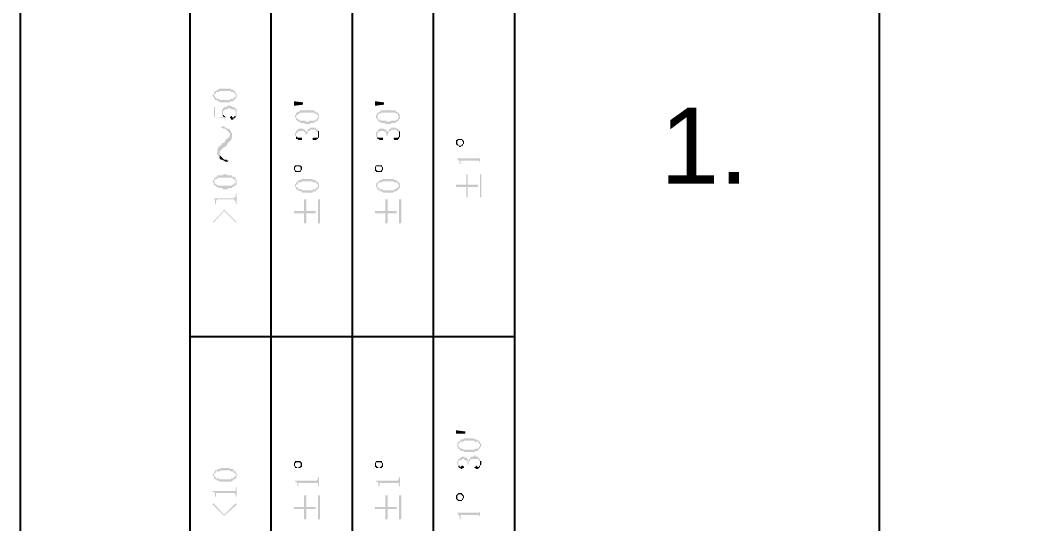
# Model space of a CAD drawing. Header units: millimetres. Extents: x 7018 to 13530, y 4187 to 5692.
# Drawn here: x 7018 to 7057.53, y 4761.68 to 4781.59 of the extents above; entities that cross this region are included whole.
import ezdxf

# ---------------------------------------------------------------- set-up
doc = ezdxf.new("R2010")
doc.units = ezdxf.units.MM
doc.styles.get("Standard").update_dxf_attribs({"font": 'arial.ttf'})

msp = doc.modelspace()

# ---------------------------------------------------------------- hatches: boundary and pattern name
at = {"transparency": 33554559}
for points in [[(7025.611, 4778.606), (7025.611, 4778.561), (7025.656, 4778.561), (7025.656, 4778.515), (7025.656, 4778.47), (7025.656, 4778.606), (7025.656, 4778.651), (7025.701, 4778.651), (7025.701, 4778.696), (7025.746, 4778.696), (7025.746, 4778.741), (7025.836, 4778.741), (7025.881, 4778.786), (7026.333, 4778.786), (7026.333, 4778.741), (7026.423, 4778.741), (7026.468, 4778.696), (7026.513, 4778.696), (7026.513, 4778.651), (7026.513, 4778.606), (7026.513, 4778.741), (7026.513, 4778.741), (7026.468, 4778.786), (7026.423, 4778.786), (7026.423, 4778.831), (7026.333, 4778.831), (7026.333, 4778.877), (7025.881, 4778.877), (7025.836, 4778.831), (7025.791, 4778.831), (7025.746, 4778.786), (7025.701, 4778.786), (7025.701, 4778.741), (7025.656, 4778.741), (7025.656, 4778.696), (7025.656, 4778.651), (7025.611, 4778.651)], [(7025.656, 4778.47), (7025.701, 4778.47), (7025.701, 4778.425), (7025.791, 4778.425), (7025.791, 4778.38), (7025.881, 4778.38), (7025.881, 4778.335), (7026.288, 4778.335), (7026.288, 4778.38), (7026.423, 4778.38), (7026.423, 4778.425), (7026.468, 4778.425), (7026.513, 4778.47), (7026.513, 4778.515), (7026.558, 4778.515), (7026.558, 4778.561), (7026.558, 4778.606), (7026.558, 4778.651), (7026.558, 4778.696), (7026.513, 4778.696), (7026.513, 4778.741), (7026.513, 4778.606), (7026.513, 4778.561), (7026.513, 4778.561), (7026.468, 4778.515), (7026.423, 4778.515), (7026.423, 4778.47), (7026.288, 4778.47), (7026.288, 4778.425), (7025.881, 4778.425), (7025.881, 4778.47), (7025.791, 4778.47), (7025.746, 4778.515), (7025.701, 4778.515), (7025.701, 4778.561), (7025.701, 4778.561), (7025.656, 4778.606), (7025.656, 4778.606)], [(7025.656, 4778.154), (7025.656, 4777.748), (7026.107, 4777.703), (7026.152, 4777.748), (7026.107, 4777.748), (7026.107, 4777.793), (7026.062, 4777.748), (7025.701, 4777.748), (7025.701, 4778.154)], [(7025.972, 4777.974), (7025.972, 4777.884), (7025.972, 4777.839), (7025.972, 4777.839), (7026.017, 4777.793), (7026.017, 4777.929), (7026.017, 4777.974), (7026.017, 4777.974), (7026.062, 4778.019), (7026.062, 4778.019), (7026.107, 4778.064), (7026.197, 4778.064), (7026.243, 4778.109), (7026.288, 4778.109), (7026.333, 4778.064), (7026.468, 4778.064), (7026.468, 4778.019), (7026.513, 4778.019), (7026.513, 4777.974), (7026.513, 4777.929), (7026.513, 4777.793), (7026.558, 4777.793), (7026.558, 4777.839), (7026.558, 4777.929), (7026.558, 4777.974), (7026.558, 4778.064), (7026.513, 4778.064), (7026.513, 4778.109), (7026.468, 4778.109), (7026.468, 4778.154), (7026.378, 4778.154), (7026.333, 4778.2), (7026.197, 4778.2), (7026.152, 4778.154), (7026.062, 4778.154), (7026.062, 4778.109), (7026.017, 4778.109), (7026.017, 4778.064), (7025.972, 4778.064), (7025.972, 4778.019)], [(7028.815, 4778.38), (7029.176, 4778.335), (7029.176, 4778.245), (7028.815, 4778.2)], [(7032.019, 4778.38), (7032.381, 4778.335), (7032.381, 4778.245), (7032.019, 4778.2)], [(7026.017, 4777.793), (7026.017, 4777.793), (7026.062, 4777.748), (7026.062, 4777.748), (7026.107, 4777.793), (7026.062, 4777.793), (7026.062, 4777.839), (7026.017, 4777.839), (7026.017, 4777.884), (7026.017, 4777.929)], [(7026.288, 4777.748), (7026.288, 4777.703), (7026.333, 4777.703), (7026.333, 4777.658), (7026.423, 4777.658), (7026.423, 4777.703), (7026.468, 4777.703), (7026.513, 4777.748), (7026.513, 4777.929), (7026.513, 4777.839), (7026.513, 4777.793), (7026.468, 4777.793), (7026.468, 4777.748), (7026.378, 4777.748), (7026.378, 4777.793), (7026.333, 4777.793)], [(7028.86, 4777.748), (7028.86, 4777.748), (7028.905, 4777.703), (7028.905, 4777.658), (7028.905, 4777.793), (7028.905, 4777.793), (7028.95, 4777.839), (7028.95, 4777.839), (7028.996, 4777.884), (7029.041, 4777.884), (7029.041, 4777.929), (7029.627, 4777.929), (7029.627, 4777.884), (7029.718, 4777.884), (7029.718, 4777.839), (7029.763, 4777.839), (7029.763, 4777.793), (7029.763, 4777.748), (7029.763, 4777.929), (7029.718, 4777.929), (7029.673, 4777.974), (7029.627, 4777.974), (7029.627, 4778.019), (7029.357, 4778.019), (7029.357, 4778.064), (7029.357, 4778.064), (7029.312, 4778.019), (7029.041, 4778.019), (7029.041, 4777.974), (7028.996, 4777.974), (7028.95, 4777.929), (7028.905, 4777.929), (7028.905, 4777.884), (7028.905, 4777.839), (7028.86, 4777.839), (7028.86, 4777.793)], [(7028.905, 4777.658), (7028.95, 4777.613), (7028.95, 4777.613), (7028.996, 4777.568), (7029.041, 4777.568), (7029.086, 4777.523), (7029.221, 4777.523), (7029.266, 4777.477), (7029.447, 4777.477), (7029.492, 4777.523), (7029.627, 4777.523), (7029.627, 4777.568), (7029.673, 4777.568), (7029.718, 4777.613), (7029.763, 4777.613), (7029.763, 4777.658), (7029.763, 4777.658), (7029.808, 4777.703), (7029.808, 4777.748), (7029.808, 4777.793), (7029.808, 4777.839), (7029.808, 4777.839), (7029.763, 4777.884), (7029.763, 4777.748), (7029.763, 4777.703), (7029.718, 4777.703), (7029.718, 4777.658), (7029.673, 4777.658), (7029.627, 4777.613), (7029.447, 4777.613), (7029.402, 4777.568), (7029.266, 4777.568), (7029.266, 4777.613), (7029.041, 4777.613), (7029.041, 4777.658), (7028.996, 4777.658), (7028.95, 4777.703), (7028.95, 4777.703), (7028.905, 4777.748), (7028.905, 4777.748)], [(7032.065, 4777.748), (7032.065, 4777.703), (7032.11, 4777.703), (7032.11, 4777.658), (7032.11, 4777.793), (7032.11, 4777.839), (7032.155, 4777.839), (7032.155, 4777.884), (7032.245, 4777.884), (7032.245, 4777.929), (7032.832, 4777.929), (7032.832, 4777.884), (7032.922, 4777.884), (7032.922, 4777.839), (7032.922, 4777.839), (7032.967, 4777.793), (7032.967, 4777.748), (7032.967, 4777.929), (7032.922, 4777.929), (7032.877, 4777.974), (7032.832, 4777.974), (7032.832, 4778.019), (7032.561, 4778.019), (7032.516, 4778.064), (7032.516, 4778.019), (7032.245, 4778.019), (7032.245, 4777.974), (7032.2, 4777.974), (7032.155, 4777.929), (7032.11, 4777.929), (7032.11, 4777.884), (7032.11, 4777.884), (7032.065, 4777.839), (7032.065, 4777.793)], [(7032.11, 4777.658), (7032.155, 4777.613), (7032.155, 4777.568), (7032.245, 4777.568), (7032.245, 4777.523), (7032.426, 4777.523), (7032.426, 4777.477), (7032.651, 4777.477), (7032.651, 4777.523), (7032.832, 4777.523), (7032.832, 4777.568), (7032.877, 4777.568), (7032.922, 4777.613), (7032.967, 4777.613), (7032.967, 4777.658), (7032.967, 4777.658), (7033.012, 4777.703), (7033.012, 4777.748), (7033.012, 4777.793), (7033.012, 4777.839), (7033.012, 4777.839), (7032.967, 4777.884), (7032.967, 4777.748), (7032.967, 4777.748), (7032.922, 4777.703), (7032.922, 4777.658), (7032.832, 4777.658), (7032.832, 4777.613), (7032.651, 4777.613), (7032.606, 4777.568), (7032.471, 4777.568), (7032.471, 4777.613), (7032.245, 4777.613), (7032.245, 4777.658), (7032.155, 4777.658), (7032.155, 4777.703), (7032.155, 4777.703), (7032.11, 4777.748), (7032.11, 4777.748)], [(7025.927, 4777.342), (7025.972, 4777.342), (7026.017, 4777.297), (7026.107, 4777.297), (7026.152, 4777.252), (7026.197, 4777.207), (7026.197, 4777.207), (7026.243, 4777.162), (7026.288, 4777.116), (7026.288, 4776.8), (7026.288, 4776.8), (7026.333, 4776.846), (7026.378, 4776.936), (7026.378, 4777.116), (7026.333, 4777.162), (7026.288, 4777.252), (7026.288, 4777.252), (7026.243, 4777.297), (7026.197, 4777.297), (7026.107, 4777.342), (7026.062, 4777.387), (7025.972, 4777.387)], [(7028.86, 4777.071), (7028.86, 4777.026), (7028.86, 4777.026), (7028.905, 4776.981), (7028.905, 4776.936), (7028.905, 4777.071), (7028.905, 4777.116), (7028.95, 4777.116), (7028.95, 4777.162), (7028.95, 4777.162), (7028.996, 4777.207), (7029.221, 4777.207), (7029.221, 4777.162), (7029.266, 4777.162), (7029.266, 4777.116), (7029.266, 4777.071), (7029.312, 4777.071), (7029.312, 4777.026), (7029.312, 4777.071), (7029.357, 4777.116), (7029.357, 4777.162), (7029.357, 4777.207), (7029.447, 4777.207), (7029.447, 4777.252), (7029.673, 4777.252), (7029.673, 4777.207), (7029.718, 4777.207), (7029.718, 4777.162), (7029.763, 4777.162), (7029.763, 4777.116), (7029.763, 4777.071), (7029.763, 4777.252), (7029.718, 4777.252), (7029.718, 4777.297), (7029.673, 4777.297), (7029.673, 4777.342), (7029.447, 4777.342), (7029.447, 4777.297), (7029.402, 4777.297), (7029.357, 4777.252), (7029.357, 4777.207), (7029.312, 4777.207), (7029.312, 4777.162), (7029.312, 4777.162), (7029.266, 4777.207), (7029.266, 4777.252), (7029.221, 4777.252), (7029.176, 4777.297), (7028.996, 4777.297), (7028.95, 4777.252), (7028.95, 4777.252), (7028.905, 4777.207), (7028.905, 4777.162), (7028.905, 4777.162), (7028.86, 4777.116), (7028.86, 4777.116)], [(7032.065, 4777.071), (7032.065, 4777.026), (7032.065, 4776.981), (7032.11, 4776.936), (7032.11, 4777.071), (7032.11, 4777.116), (7032.11, 4777.116), (7032.155, 4777.162), (7032.155, 4777.162), (7032.2, 4777.207), (7032.381, 4777.207), (7032.426, 4777.162), (7032.426, 4777.162), (7032.471, 4777.116), (7032.471, 4777.071), (7032.471, 4777.026), (7032.516, 4777.026), (7032.516, 4777.116), (7032.561, 4777.116), (7032.561, 4777.162), (7032.561, 4777.207), (7032.651, 4777.207), (7032.651, 4777.252), (7032.877, 4777.252), (7032.877, 4777.207), (7032.922, 4777.207), (7032.922, 4777.162), (7032.967, 4777.162), (7032.967, 4777.116), (7032.967, 4777.071), (7032.967, 4777.252), (7032.922, 4777.252), (7032.922, 4777.297), (7032.877, 4777.297), (7032.832, 4777.342), (7032.651, 4777.342), (7032.651, 4777.297), (7032.606, 4777.297), (7032.561, 4777.252), (7032.561, 4777.207), (7032.516, 4777.207), (7032.516, 4777.162), (7032.516, 4777.162), (7032.471, 4777.207), (7032.471, 4777.252), (7032.426, 4777.252), (7032.381, 4777.297), (7032.2, 4777.297), (7032.155, 4777.252), (7032.155, 4777.252), (7032.11, 4777.207), (7032.11, 4777.162), (7032.065, 4777.162), (7032.065, 4777.116), (7032.065, 4777.116)], [(7025.791, 4776.349), (7025.791, 4776.259), (7025.836, 4776.214), (7025.881, 4776.169), (7025.881, 4776.394), (7025.927, 4776.439), (7025.972, 4776.485), (7026.017, 4776.53), (7026.062, 4776.575), (7026.107, 4776.575), (7026.152, 4776.62), (7026.197, 4776.71), (7026.197, 4776.71), (7026.243, 4776.755), (7026.288, 4776.8), (7026.288, 4777.071), (7026.288, 4777.026), (7026.243, 4776.936), (7026.197, 4776.936), (7026.152, 4776.891), (7026.107, 4776.846), (7026.107, 4776.8), (7026.062, 4776.755), (7025.972, 4776.71), (7025.972, 4776.71), (7025.927, 4776.62), (7025.881, 4776.62), (7025.836, 4776.575), (7025.836, 4776.53), (7025.791, 4776.485), (7025.791, 4776.439)], [(7028.905, 4776.936), (7028.905, 4776.891), (7028.95, 4776.891), (7028.996, 4776.846), (7029.131, 4776.846), (7029.131, 4776.891), (7029.131, 4776.936), (7028.95, 4776.936), (7028.95, 4776.981), (7028.905, 4776.981), (7028.905, 4777.071)], [(7029.537, 4776.891), (7029.537, 4776.891), (7029.582, 4776.846), (7029.718, 4776.846), (7029.718, 4776.891), (7029.763, 4776.891), (7029.763, 4776.936), (7029.808, 4776.936), (7029.808, 4777.026), (7029.808, 4777.071), (7029.808, 4777.116), (7029.808, 4777.207), (7029.763, 4777.207), (7029.763, 4777.026), (7029.763, 4776.981), (7029.763, 4776.936), (7029.582, 4776.936)], [(7032.11, 4776.936), (7032.11, 4776.891), (7032.155, 4776.891), (7032.2, 4776.846), (7032.335, 4776.846), (7032.335, 4776.891), (7032.335, 4776.936), (7032.155, 4776.936), (7032.11, 4776.981), (7032.11, 4777.071)], [(7032.742, 4776.891), (7032.742, 4776.891), (7032.787, 4776.846), (7032.922, 4776.846), (7032.922, 4776.891), (7032.967, 4776.891), (7032.967, 4776.936), (7032.967, 4776.936), (7033.012, 4776.981), (7033.012, 4777.026), (7033.012, 4777.071), (7033.012, 4777.116), (7033.012, 4777.162), (7032.967, 4777.207), (7032.967, 4777.026), (7032.967, 4776.981), (7032.967, 4776.981), (7032.922, 4776.936), (7032.787, 4776.936)], [(7035.224, 4776.755), (7035.224, 4776.71), (7035.224, 4776.665), (7035.269, 4776.665), (7035.269, 4776.755), (7035.269, 4776.8), (7035.269, 4776.8), (7035.314, 4776.846), (7035.449, 4776.846), (7035.449, 4776.8), (7035.495, 4776.8), (7035.495, 4776.62), (7035.495, 4776.665), (7035.495, 4776.665), (7035.54, 4776.71), (7035.54, 4776.755), (7035.54, 4776.8), (7035.495, 4776.846), (7035.495, 4776.846), (7035.449, 4776.891), (7035.269, 4776.891), (7035.269, 4776.846), (7035.224, 4776.846), (7035.224, 4776.8), (7035.224, 4776.8)], [(7035.269, 4776.665), (7035.269, 4776.62), (7035.314, 4776.62), (7035.359, 4776.575), (7035.404, 4776.575), (7035.449, 4776.62), (7035.495, 4776.62), (7035.495, 4776.755), (7035.495, 4776.71), (7035.495, 4776.71), (7035.449, 4776.665), (7035.449, 4776.665), (7035.404, 4776.62), (7035.314, 4776.62), (7035.314, 4776.665), (7035.314, 4776.665), (7035.269, 4776.71), (7035.269, 4776.755), (7035.269, 4776.755)], [(7025.881, 4776.169), (7025.881, 4776.123), (7025.927, 4776.078), (7025.972, 4776.078), (7026.062, 4776.033), (7026.107, 4775.988), (7026.197, 4775.988), (7026.243, 4776.033), (7026.197, 4776.033), (7026.152, 4776.078), (7026.062, 4776.078), (7026.017, 4776.123), (7025.972, 4776.169), (7025.972, 4776.169), (7025.927, 4776.214), (7025.881, 4776.259), (7025.881, 4776.304)], [(7035.269, 4776.123), (7035.269, 4776.078), (7035.314, 4776.078), (7035.314, 4776.033), (7035.359, 4776.033), (7035.359, 4775.943), (7035.359, 4775.898), (7035.404, 4775.898), (7035.404, 4775.988), (7035.404, 4776.033), (7036.126, 4776.033), (7036.126, 4775.988), (7036.172, 4775.988), (7036.172, 4775.943), (7036.172, 4775.898), (7036.172, 4776.259), (7036.172, 4776.214), (7036.172, 4776.169), (7036.126, 4776.123), (7036.081, 4776.123)], [(7028.815, 4775.717), (7028.815, 4775.672), (7028.815, 4775.672), (7028.86, 4775.627), (7028.86, 4775.762), (7028.86, 4775.762), (7028.905, 4775.808), (7029.041, 4775.808), (7029.086, 4775.762), (7029.086, 4775.627), (7029.086, 4775.627), (7029.131, 4775.672), (7029.131, 4775.717), (7029.131, 4775.762), (7029.131, 4775.808), (7029.086, 4775.808), (7029.086, 4775.853), (7028.86, 4775.853), (7028.86, 4775.808), (7028.815, 4775.808), (7028.815, 4775.762), (7028.815, 4775.762)], [(7028.86, 4775.627), (7028.86, 4775.582), (7029.086, 4775.582), (7029.086, 4775.717), (7029.086, 4775.672), (7029.086, 4775.672), (7029.041, 4775.627), (7028.905, 4775.627), (7028.86, 4775.672), (7028.86, 4775.717), (7028.86, 4775.717)], [(7032.019, 4775.717), (7032.019, 4775.672), (7032.019, 4775.627), (7032.065, 4775.627), (7032.065, 4775.762), (7032.065, 4775.808), (7032.245, 4775.808), (7032.29, 4775.762), (7032.29, 4775.627), (7032.29, 4775.627), (7032.335, 4775.672), (7032.335, 4775.717), (7032.335, 4775.762), (7032.335, 4775.762), (7032.29, 4775.808), (7032.29, 4775.853), (7032.065, 4775.853), (7032.065, 4775.808), (7032.019, 4775.808), (7032.019, 4775.762), (7032.019, 4775.762)], [(7032.065, 4775.627), (7032.065, 4775.582), (7032.29, 4775.582), (7032.29, 4775.717), (7032.29, 4775.672), (7032.29, 4775.672), (7032.245, 4775.627), (7032.11, 4775.627), (7032.065, 4775.672), (7032.065, 4775.717), (7032.065, 4775.717)], [(7025.611, 4775.221), (7025.611, 4775.176), (7025.611, 4775.176), (7025.656, 4775.131), (7025.656, 4775.085), (7025.656, 4775.221), (7025.656, 4775.221), (7025.701, 4775.266), (7025.701, 4775.311), (7025.791, 4775.311), (7025.791, 4775.356), (7026.378, 4775.356), (7026.423, 4775.311), (7026.468, 4775.311), (7026.468, 4775.266), (7026.513, 4775.266), (7026.513, 4775.221), (7026.513, 4775.356), (7026.468, 4775.356), (7026.468, 4775.401), (7026.378, 4775.401), (7026.378, 4775.447), (7026.197, 4775.447), (7026.152, 4775.492), (7026.017, 4775.492), (7026.017, 4775.447), (7025.791, 4775.447), (7025.791, 4775.401), (7025.746, 4775.401), (7025.701, 4775.356), (7025.701, 4775.356), (7025.656, 4775.311), (7025.656, 4775.266), (7025.656, 4775.266)], [(7025.656, 4775.085), (7025.701, 4775.04), (7025.746, 4775.04), (7025.746, 4774.995), (7025.791, 4774.995), (7025.836, 4774.95), (7025.972, 4774.95), (7026.017, 4774.905), (7026.197, 4774.905), (7026.243, 4774.95), (7026.378, 4774.95), (7026.378, 4774.995), (7026.423, 4774.995), (7026.468, 4775.04), (7026.513, 4775.04), (7026.513, 4775.085), (7026.558, 4775.085), (7026.558, 4775.131), (7026.558, 4775.221), (7026.558, 4775.266), (7026.558, 4775.266), (7026.513, 4775.311), (7026.513, 4775.176), (7026.513, 4775.131), (7026.468, 4775.131), (7026.468, 4775.085), (7026.378, 4775.085), (7026.378, 4775.04), (7025.791, 4775.04), (7025.791, 4775.085), (7025.746, 4775.085), (7025.701, 4775.131), (7025.701, 4775.176), (7025.656, 4775.176), (7025.656, 4775.221)], [(7028.86, 4775.04), (7028.86, 4774.995), (7028.905, 4774.995), (7028.905, 4774.95), (7028.905, 4774.905), (7028.905, 4775.04), (7028.905, 4775.085), (7028.95, 4775.085), (7028.95, 4775.131), (7028.996, 4775.131), (7028.996, 4775.176), (7029.086, 4775.176), (7029.131, 4775.221), (7029.537, 4775.221), (7029.582, 4775.176), (7029.673, 4775.176), (7029.718, 4775.131), (7029.718, 4775.131), (7029.763, 4775.085), (7029.763, 4775.04), (7029.763, 4775.176), (7029.763, 4775.176), (7029.718, 4775.221), (7029.673, 4775.221), (7029.673, 4775.266), (7029.582, 4775.266), (7029.537, 4775.311), (7029.131, 4775.311), (7029.086, 4775.266), (7028.996, 4775.266), (7028.996, 4775.221), (7028.95, 4775.221), (7028.95, 4775.176), (7028.905, 4775.176), (7028.905, 4775.131), (7028.905, 4775.131), (7028.86, 4775.085), (7028.86, 4775.085)], [(7032.065, 4775.04), (7032.065, 4774.995), (7032.065, 4774.995), (7032.11, 4774.95), (7032.11, 4774.905), (7032.11, 4775.04), (7032.11, 4775.085), (7032.11, 4775.085), (7032.155, 4775.131), (7032.155, 4775.131), (7032.2, 4775.176), (7032.29, 4775.176), (7032.335, 4775.221), (7032.742, 4775.221), (7032.787, 4775.176), (7032.877, 4775.176), (7032.922, 4775.131), (7032.922, 4775.085), (7032.967, 4775.085), (7032.967, 4775.04), (7032.967, 4775.176), (7032.967, 4775.176), (7032.922, 4775.221), (7032.877, 4775.221), (7032.877, 4775.266), (7032.787, 4775.266), (7032.742, 4775.311), (7032.335, 4775.311), (7032.29, 4775.266), (7032.2, 4775.266), (7032.2, 4775.221), (7032.155, 4775.221), (7032.155, 4775.176), (7032.11, 4775.176), (7032.11, 4775.131), (7032.065, 4775.131), (7032.065, 4775.085), (7032.065, 4775.085)], [(7035.224, 4775.085), (7035.224, 4774.995), (7035.63, 4774.995), (7035.63, 4774.589), (7035.675, 4774.589), (7035.675, 4774.995), (7036.081, 4774.995), (7036.081, 4775.085), (7035.675, 4775.085), (7035.675, 4775.492), (7035.63, 4775.492), (7035.63, 4775.085)], [(7036.217, 4774.589), (7036.217, 4775.492), (7036.172, 4775.492), (7036.172, 4774.589)], [(7028.905, 4774.905), (7028.95, 4774.905), (7028.95, 4774.86), (7028.996, 4774.86), (7029.041, 4774.815), (7029.131, 4774.815), (7029.131, 4774.77), (7029.537, 4774.77), (7029.582, 4774.815), (7029.673, 4774.815), (7029.673, 4774.86), (7029.718, 4774.86), (7029.718, 4774.905), (7029.763, 4774.905), (7029.763, 4774.95), (7029.808, 4774.95), (7029.808, 4774.995), (7029.808, 4775.04), (7029.808, 4775.085), (7029.808, 4775.131), (7029.763, 4775.131), (7029.763, 4775.176), (7029.763, 4775.04), (7029.763, 4774.995), (7029.763, 4774.995), (7029.718, 4774.95), (7029.673, 4774.95), (7029.673, 4774.905), (7029.582, 4774.905), (7029.537, 4774.86), (7029.131, 4774.86), (7029.131, 4774.905), (7028.996, 4774.905), (7028.996, 4774.95), (7028.95, 4774.95), (7028.95, 4774.995), (7028.905, 4774.995), (7028.905, 4775.04), (7028.905, 4775.04)], [(7032.11, 4774.905), (7032.155, 4774.905), (7032.155, 4774.86), (7032.2, 4774.86), (7032.2, 4774.815), (7032.29, 4774.815), (7032.335, 4774.77), (7032.742, 4774.77), (7032.787, 4774.815), (7032.877, 4774.815), (7032.877, 4774.86), (7032.922, 4774.86), (7032.922, 4774.905), (7032.967, 4774.905), (7032.967, 4774.95), (7033.012, 4774.95), (7033.012, 4774.995), (7033.012, 4775.04), (7033.012, 4775.085), (7033.012, 4775.131), (7032.967, 4775.131), (7032.967, 4775.176), (7032.967, 4775.04), (7032.967, 4774.995), (7032.922, 4774.995), (7032.922, 4774.95), (7032.877, 4774.95), (7032.832, 4774.905), (7032.787, 4774.905), (7032.742, 4774.86), (7032.335, 4774.86), (7032.335, 4774.905), (7032.2, 4774.905), (7032.155, 4774.95), (7032.155, 4774.995), (7032.11, 4774.995), (7032.11, 4775.04), (7032.11, 4775.04)], [(7025.611, 4774.544), (7025.656, 4774.544), (7025.656, 4774.499), (7025.701, 4774.499), (7025.701, 4774.454), (7025.701, 4774.318), (7025.746, 4774.318), (7025.746, 4774.454), (7025.746, 4774.454), (7025.791, 4774.499), (7026.468, 4774.499), (7026.468, 4774.454), (7026.513, 4774.454), (7026.513, 4774.318), (7026.558, 4774.318), (7026.558, 4774.724), (7026.513, 4774.724), (7026.513, 4774.634), (7026.513, 4774.589), (7026.468, 4774.589), (7026.423, 4774.544)], [(7028.815, 4774.047), (7028.815, 4773.957), (7029.221, 4773.957), (7029.221, 4773.551), (7029.312, 4773.551), (7029.312, 4773.957), (7029.673, 4773.957), (7029.673, 4774.047), (7029.312, 4774.047), (7029.312, 4774.499), (7029.221, 4774.499), (7029.221, 4774.047)], [(7029.853, 4773.551), (7029.853, 4774.499), (7029.763, 4774.499), (7029.763, 4773.551)], [(7032.019, 4774.047), (7032.019, 4773.957), (7032.426, 4773.957), (7032.426, 4773.551), (7032.516, 4773.551), (7032.516, 4773.957), (7032.877, 4773.957), (7032.877, 4774.047), (7032.516, 4774.047), (7032.516, 4774.499), (7032.426, 4774.499), (7032.426, 4774.047)], [(7033.057, 4773.551), (7033.057, 4774.499), (7032.967, 4774.499), (7032.967, 4773.551)], [(7025.611, 4773.596), (7025.656, 4773.596), (7026.062, 4774.047), (7026.513, 4773.596), (7026.558, 4773.596), (7026.062, 4774.093)], [(7035.224, 4765.382), (7035.585, 4765.337), (7035.585, 4765.247), (7035.224, 4765.247)], [(7035.269, 4764.795), (7035.269, 4764.75), (7035.269, 4764.705), (7035.314, 4764.705), (7035.314, 4764.66), (7035.314, 4764.795), (7035.314, 4764.84), (7035.314, 4764.84), (7035.359, 4764.886), (7035.359, 4764.886), (7035.404, 4764.931), (7035.495, 4764.931), (7035.54, 4764.976), (7035.946, 4764.976), (7035.946, 4764.931), (7036.081, 4764.931), (7036.126, 4764.886), (7036.126, 4764.84), (7036.172, 4764.84), (7036.172, 4764.795), (7036.172, 4764.931), (7036.126, 4764.931), (7036.126, 4764.976), (7036.081, 4764.976), (7036.036, 4765.021), (7035.946, 4765.021), (7035.946, 4765.066), (7035.54, 4765.066), (7035.495, 4765.021), (7035.404, 4765.021), (7035.404, 4764.976), (7035.359, 4764.976), (7035.359, 4764.931), (7035.314, 4764.931), (7035.314, 4764.886), (7035.269, 4764.886), (7035.269, 4764.84), (7035.269, 4764.84)], [(7035.314, 4764.66), (7035.314, 4764.66), (7035.359, 4764.615), (7035.404, 4764.615), (7035.404, 4764.57), (7035.495, 4764.57), (7035.54, 4764.525), (7035.946, 4764.525), (7035.991, 4764.57), (7036.081, 4764.57), (7036.081, 4764.615), (7036.126, 4764.615), (7036.126, 4764.66), (7036.172, 4764.66), (7036.172, 4764.705), (7036.172, 4764.705), (7036.217, 4764.75), (7036.217, 4764.795), (7036.217, 4764.84), (7036.217, 4764.84), (7036.172, 4764.886), (7036.172, 4764.931), (7036.172, 4764.795), (7036.172, 4764.75), (7036.126, 4764.75), (7036.126, 4764.705), (7036.126, 4764.705), (7036.081, 4764.66), (7035.991, 4764.66), (7035.946, 4764.615), (7035.495, 4764.615), (7035.495, 4764.66), (7035.404, 4764.66), (7035.359, 4764.705), (7035.359, 4764.705), (7035.314, 4764.75), (7035.314, 4764.795), (7035.314, 4764.795)], [(7035.269, 4764.118), (7035.269, 4764.073), (7035.269, 4764.028), (7035.269, 4764.028), (7035.314, 4763.983), (7035.314, 4764.073), (7035.314, 4764.118), (7035.314, 4764.163), (7035.359, 4764.163), (7035.359, 4764.209), (7035.449, 4764.209), (7035.449, 4764.254), (7035.54, 4764.254), (7035.54, 4764.209), (7035.63, 4764.209), (7035.63, 4764.163), (7035.675, 4764.163), (7035.675, 4764.073), (7035.675, 4764.028), (7035.72, 4764.028), (7035.72, 4764.073), (7035.72, 4764.163), (7035.765, 4764.163), (7035.765, 4764.209), (7035.765, 4764.209), (7035.811, 4764.254), (7036.081, 4764.254), (7036.126, 4764.209), (7036.126, 4764.163), (7036.172, 4764.163), (7036.172, 4764.118), (7036.172, 4764.073), (7036.172, 4764.254), (7036.126, 4764.254), (7036.126, 4764.299), (7036.081, 4764.299), (7036.081, 4764.344), (7035.991, 4764.344), (7035.991, 4764.389), (7035.946, 4764.389), (7035.901, 4764.344), (7035.811, 4764.344), (7035.811, 4764.299), (7035.765, 4764.299), (7035.765, 4764.254), (7035.72, 4764.254), (7035.72, 4764.209), (7035.72, 4764.163), (7035.675, 4764.209), (7035.675, 4764.254), (7035.675, 4764.254), (7035.63, 4764.299), (7035.585, 4764.299), (7035.54, 4764.344), (7035.449, 4764.344), (7035.404, 4764.299), (7035.359, 4764.299), (7035.359, 4764.254), (7035.314, 4764.254), (7035.314, 4764.209), (7035.314, 4764.209), (7035.269, 4764.163)], [(7035.946, 4763.893), (7035.991, 4763.893), (7035.991, 4763.848), (7036.081, 4763.848), (7036.126, 4763.893), (7036.126, 4763.893), (7036.172, 4763.938), (7036.172, 4763.983), (7036.172, 4763.983), (7036.217, 4764.028), (7036.217, 4764.073), (7036.217, 4764.118), (7036.217, 4764.163), (7036.172, 4764.163), (7036.172, 4764.254), (7036.172, 4764.073), (7036.172, 4764.028), (7036.172, 4763.983), (7036.126, 4763.983), (7036.126, 4763.938), (7036.081, 4763.938), (7036.036, 4763.983), (7035.991, 4763.983), (7035.991, 4763.938), (7035.946, 4763.938)], [(7025.611, 4763.622), (7025.611, 4763.577), (7025.656, 4763.577), (7025.656, 4763.532), (7025.656, 4763.486), (7025.656, 4763.622), (7025.656, 4763.667), (7025.701, 4763.667), (7025.701, 4763.712), (7025.746, 4763.712), (7025.746, 4763.757), (7025.881, 4763.757), (7025.927, 4763.802), (7026.288, 4763.802), (7026.288, 4763.757), (7026.423, 4763.757), (7026.423, 4763.712), (7026.468, 4763.712), (7026.513, 4763.667), (7026.513, 4763.622), (7026.513, 4763.757), (7026.468, 4763.757), (7026.468, 4763.802), (7026.423, 4763.802), (7026.423, 4763.848), (7026.288, 4763.848), (7026.288, 4763.893), (7025.927, 4763.893), (7025.881, 4763.848), (7025.791, 4763.848), (7025.791, 4763.802), (7025.701, 4763.802), (7025.701, 4763.757), (7025.701, 4763.757), (7025.656, 4763.712), (7025.656, 4763.667), (7025.656, 4763.667)], [(7028.815, 4764.028), (7028.815, 4763.983), (7028.815, 4763.983), (7028.86, 4763.938), (7028.86, 4764.073), (7028.86, 4764.073), (7028.905, 4764.118), (7029.041, 4764.118), (7029.086, 4764.073), (7029.086, 4763.938), (7029.131, 4763.938), (7029.131, 4764.028), (7029.131, 4764.073), (7029.131, 4764.118), (7029.086, 4764.118), (7029.086, 4764.163), (7028.86, 4764.163), (7028.86, 4764.118), (7028.815, 4764.118), (7028.815, 4764.073), (7028.815, 4764.073)], [(7028.86, 4763.938), (7028.86, 4763.893), (7029.086, 4763.893), (7029.086, 4764.028), (7029.086, 4763.983), (7029.086, 4763.983), (7029.041, 4763.938), (7028.996, 4763.938), (7028.996, 4763.893), (7028.95, 4763.893), (7028.95, 4763.938), (7028.905, 4763.938), (7028.86, 4763.983), (7028.86, 4764.028), (7028.86, 4764.028)], [(7032.019, 4764.028), (7032.019, 4763.983), (7032.019, 4763.938), (7032.065, 4763.938), (7032.065, 4764.073), (7032.065, 4764.118), (7032.245, 4764.118), (7032.29, 4764.073), (7032.29, 4763.938), (7032.335, 4763.938), (7032.335, 4764.028), (7032.335, 4764.073), (7032.335, 4764.073), (7032.29, 4764.118), (7032.29, 4764.163), (7032.065, 4764.163), (7032.065, 4764.118), (7032.019, 4764.118), (7032.019, 4764.073), (7032.019, 4764.073)], [(7032.065, 4763.938), (7032.065, 4763.893), (7032.29, 4763.893), (7032.29, 4764.028), (7032.29, 4763.983), (7032.29, 4763.983), (7032.245, 4763.938), (7032.2, 4763.938), (7032.2, 4763.893), (7032.155, 4763.893), (7032.155, 4763.938), (7032.11, 4763.938), (7032.065, 4763.983), (7032.065, 4764.028), (7032.065, 4764.028)], [(7035.314, 4763.983), (7035.314, 4763.938), (7035.314, 4763.938), (7035.359, 4763.893), (7035.404, 4763.893), (7035.404, 4763.848), (7035.449, 4763.848), (7035.495, 4763.893), (7035.54, 4763.893), (7035.54, 4763.938), (7035.54, 4763.938), (7035.495, 4763.983), (7035.449, 4763.983), (7035.404, 4763.938), (7035.359, 4763.938), (7035.359, 4763.983), (7035.314, 4763.983), (7035.314, 4764.028), (7035.314, 4764.073)], [(7025.656, 4763.486), (7025.701, 4763.486), (7025.701, 4763.441), (7025.746, 4763.441), (7025.791, 4763.396), (7025.836, 4763.396), (7025.881, 4763.351), (7026.333, 4763.351), (7026.378, 4763.396), (7026.423, 4763.396), (7026.423, 4763.441), (7026.513, 4763.441), (7026.513, 4763.486), (7026.513, 4763.486), (7026.558, 4763.532), (7026.558, 4763.577), (7026.558, 4763.622), (7026.558, 4763.667), (7026.558, 4763.712), (7026.513, 4763.712), (7026.513, 4763.757), (7026.513, 4763.577), (7026.513, 4763.577), (7026.468, 4763.532), (7026.468, 4763.532), (7026.423, 4763.486), (7026.333, 4763.486), (7026.333, 4763.441), (7025.881, 4763.441), (7025.836, 4763.486), (7025.746, 4763.486), (7025.746, 4763.532), (7025.701, 4763.532), (7025.701, 4763.577), (7025.656, 4763.577), (7025.656, 4763.622)], [(7028.86, 4763.396), (7028.86, 4763.351), (7028.905, 4763.351), (7028.95, 4763.306), (7028.95, 4763.261), (7028.95, 4763.171), (7028.996, 4763.171), (7028.996, 4763.261), (7028.996, 4763.306), (7029.763, 4763.306), (7029.763, 4763.261), (7029.763, 4763.171), (7029.808, 4763.171), (7029.808, 4763.532), (7029.763, 4763.532), (7029.763, 4763.486), (7029.763, 4763.441), (7029.763, 4763.441), (7029.718, 4763.396), (7029.673, 4763.396)], [(7032.065, 4763.396), (7032.065, 4763.351), (7032.11, 4763.351), (7032.155, 4763.306), (7032.155, 4763.261), (7032.155, 4763.171), (7032.2, 4763.171), (7032.2, 4763.261), (7032.2, 4763.306), (7032.922, 4763.306), (7032.967, 4763.261), (7032.967, 4763.171), (7033.012, 4763.171), (7033.012, 4763.532), (7032.967, 4763.532), (7032.967, 4763.486), (7032.967, 4763.441), (7032.922, 4763.441), (7032.922, 4763.396), (7032.877, 4763.396)], [(7025.611, 4762.99), (7025.611, 4762.945), (7025.656, 4762.945), (7025.701, 4762.9), (7025.701, 4762.809), (7025.701, 4762.764), (7025.746, 4762.764), (7025.746, 4762.855), (7025.746, 4762.9), (7026.468, 4762.9), (7026.513, 4762.855), (7026.513, 4762.809), (7026.513, 4762.764), (7026.558, 4762.764), (7026.558, 4763.125), (7026.513, 4763.125), (7026.513, 4763.035), (7026.513, 4762.99), (7026.423, 4762.99)], [(7028.815, 4762.358), (7028.815, 4762.268), (7029.221, 4762.268), (7029.221, 4761.862), (7029.312, 4761.862), (7029.312, 4762.268), (7029.673, 4762.268), (7029.673, 4762.358), (7029.312, 4762.358), (7029.312, 4762.809), (7029.221, 4762.809), (7029.221, 4762.358)], [(7029.853, 4761.862), (7029.853, 4762.809), (7029.763, 4762.809), (7029.763, 4761.862)], [(7032.019, 4762.358), (7032.019, 4762.268), (7032.426, 4762.268), (7032.426, 4761.862), (7032.516, 4761.862), (7032.516, 4762.268), (7032.877, 4762.268), (7032.877, 4762.358), (7032.516, 4762.358), (7032.516, 4762.809), (7032.426, 4762.809), (7032.426, 4762.358)], [(7033.057, 4761.862), (7033.057, 4762.809), (7032.967, 4762.809), (7032.967, 4761.862)], [(7035.224, 4762.764), (7035.224, 4762.719), (7035.224, 4762.674), (7035.224, 4762.674), (7035.269, 4762.629), (7035.269, 4762.809), (7035.314, 4762.809), (7035.314, 4762.855), (7035.404, 4762.855), (7035.449, 4762.809), (7035.449, 4762.809), (7035.495, 4762.764), (7035.495, 4762.629), (7035.495, 4762.674), (7035.495, 4762.674), (7035.54, 4762.719), (7035.54, 4762.764), (7035.54, 4762.809), (7035.495, 4762.809), (7035.495, 4762.855), (7035.449, 4762.855), (7035.449, 4762.9), (7035.314, 4762.9), (7035.269, 4762.855), (7035.269, 4762.855), (7035.224, 4762.809)], [(7035.269, 4762.629), (7035.269, 4762.629), (7035.314, 4762.584), (7035.449, 4762.584), (7035.449, 4762.629), (7035.495, 4762.629), (7035.495, 4762.764), (7035.495, 4762.719), (7035.495, 4762.719), (7035.449, 4762.674), (7035.449, 4762.629), (7035.314, 4762.629), (7035.314, 4762.674), (7035.269, 4762.674), (7035.269, 4762.719), (7035.269, 4762.719)], [(7025.611, 4762.448), (7026.062, 4761.997), (7026.558, 4762.448), (7026.513, 4762.494), (7026.062, 4762.042), (7025.656, 4762.494)], [(7035.269, 4762.133), (7035.269, 4762.087), (7035.314, 4762.087), (7035.314, 4762.042), (7035.314, 4762.042), (7035.359, 4761.997), (7035.359, 4761.862), (7035.404, 4761.862), (7035.404, 4761.997), (7035.404, 4762.042), (7036.126, 4762.042), (7036.126, 4761.997), (7036.172, 4761.997), (7036.172, 4761.862), (7036.172, 4762.268), (7036.172, 4762.178), (7036.172, 4762.178), (7036.126, 4762.133), (7036.081, 4762.133)]]:
    msp.add_hatch(color=256, dxfattribs=at).paths.add_polyline_path(points)

# ---------------------------------------------------------------- linework, layer by layer
for p, q in [((7024.708, 4815.918), (7024.708, 4529.177)), ((7051.932, 4815.918), (7051.932, 4559.957))]:
    msp.add_line(p, q)
msp.add_lwpolyline([(7438.001, 4524.918), (7438.001, 4821.918), (7018.001, 4821.918), (7018.001, 4524.918)], close=True)
for points in [[(7027.912, 4815.918), (7027.912, 4742.004)], [(7031.117, 4815.918), (7031.117, 4742.004)], [(7034.321, 4815.918), (7034.321, 4742.004)], [(7037.526, 4815.918), (7037.526, 4529.177)], [(7024.708, 4769.083), (7037.526, 4769.083)]]:
    msp.add_lwpolyline(points)

# ---------------------------------------------------------------- texts
at = {"insert": (7045.026, 4776.622), "char_height": 2.9997, "width": 34.34827, "attachment_point": 5}
msp.add_mtext('1.', dxfattribs=at)

doc.saveas('drawing.dxf')
